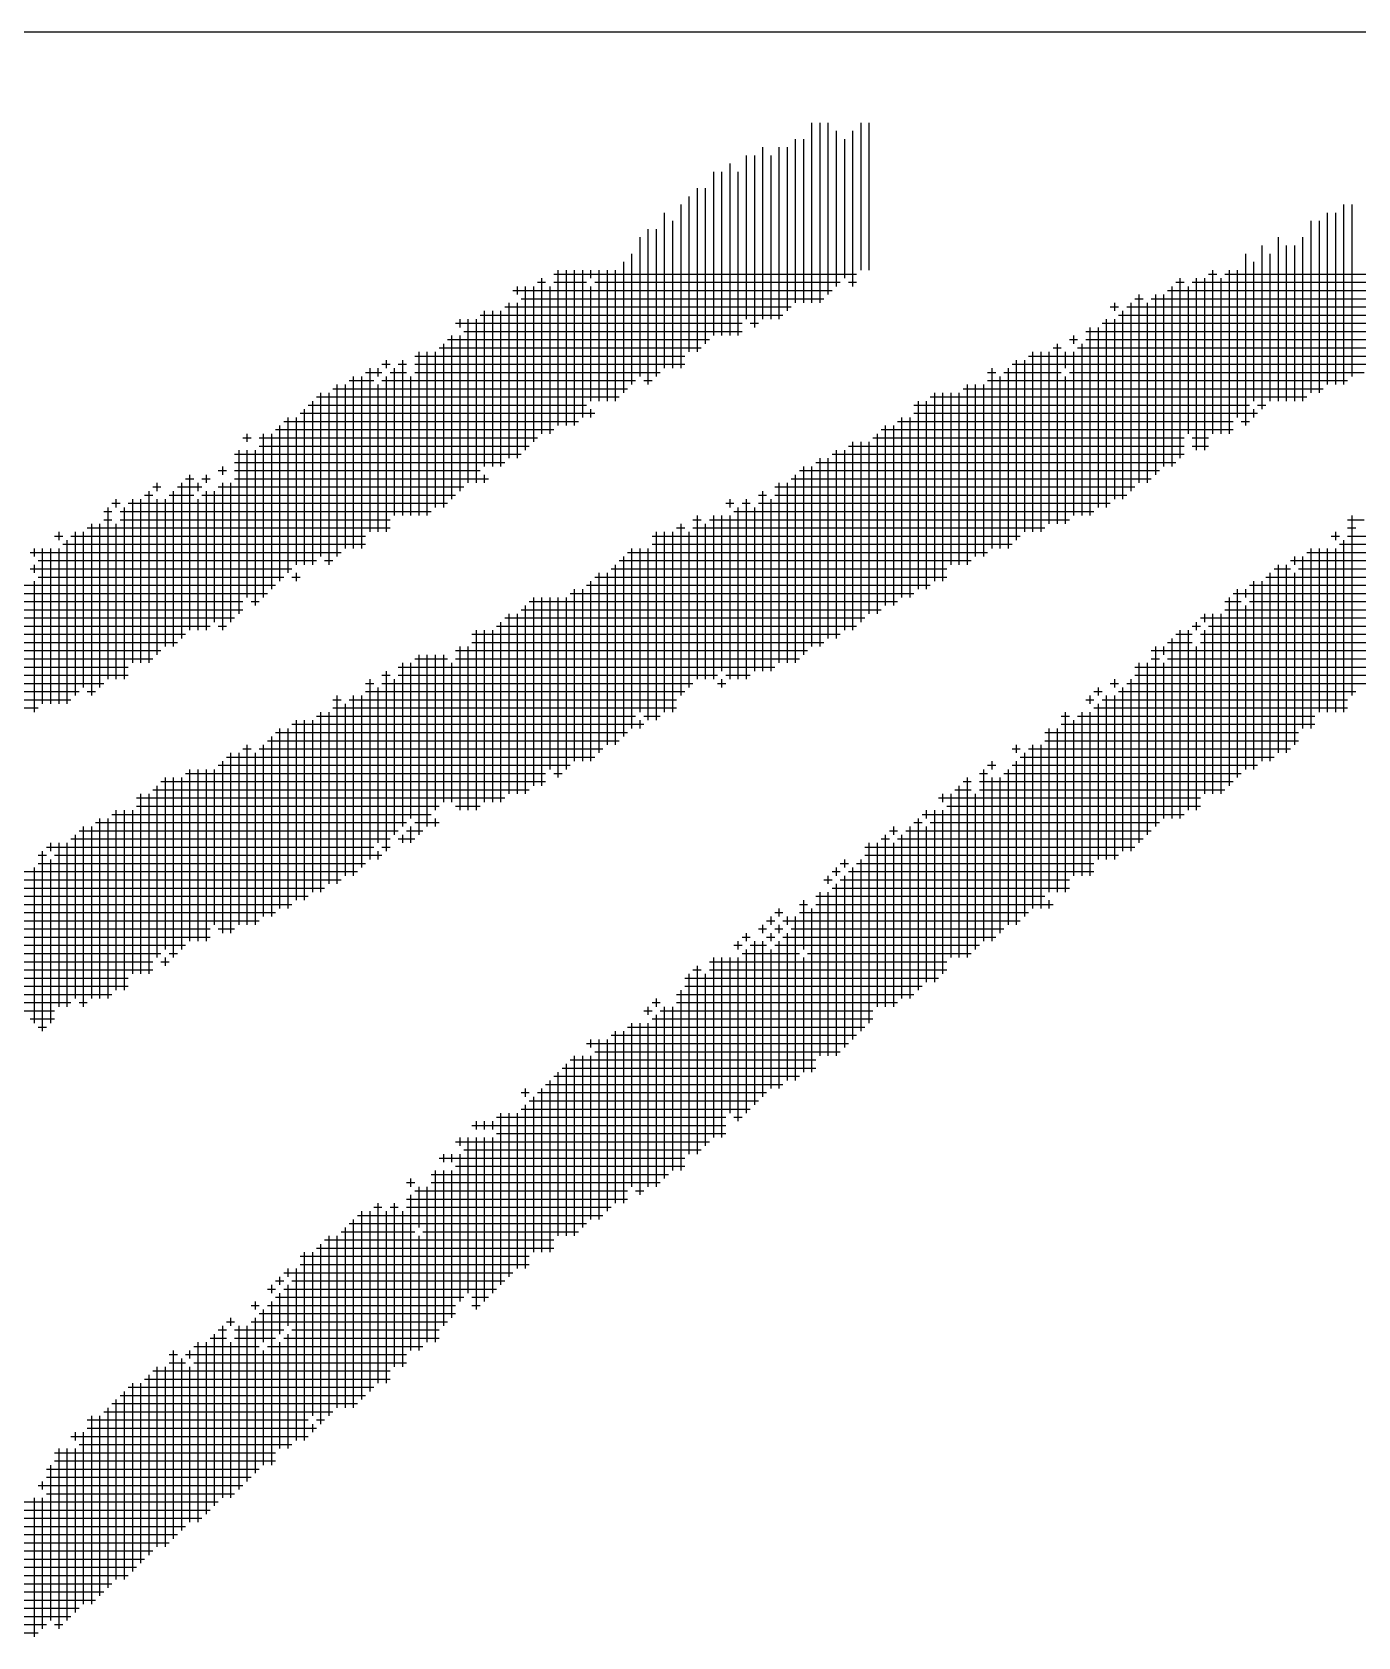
# Model space of a CAD drawing. Header units: feet. Extents: x 0 to 252300, y 0 to 178200.
# Drawn here: x 172409.1 to 172787, y 9142.6 to 9600 of the extents above; entities that cross this region are included whole.
import ezdxf
from ezdxf.enums import TextEntityAlignment as Align

# ---------------------------------------------------------------- set-up
doc = ezdxf.new("R2010")
doc.units = ezdxf.units.FT
doc.header["$LTSCALE"] = 3000
doc.header["$MEASUREMENT"] = 0
for name, color, linetype in [('CX-BORD', 3, 'CONTINUOUS'), ('CX-BORD-LIN1', 4, 'CONTINUOUS'), ('CX-BORD-LIN2', 3, 'CONTINUOUS'), ('CX-BORD-TEX2', 7, 'CONTINUOUS'), ('CX-BORD-TEX3', 6, 'CONTINUOUS')]:
    doc.layers.add(name, color=color, linetype=linetype)
doc.styles.add('TB_TEXT', font='')
doc.styles.add('TB_WBTXT', font='')
doc.styles.add('TB_WMTXT', font='')
doc.styles.get('TB_TEXT').set_extended_font_data('DotumChe')
doc.styles.get('TB_WBTXT').set_extended_font_data('Dotum')
doc.styles.get('TB_WMTXT').set_extended_font_data('DotumChe')

# ---------------------------------------------------------------- blocks, each defined once
blk = doc.blocks.new('CXBLKA1')
at = {"layer": 'CX-BORD-LIN2'}
blk.add_lwpolyline([(558, 12), (270, 12)], dxfattribs=at)
at = {"layer": 'CX-BORD-LIN1', "style": 'TB_TEXT'}
for tag, p in [('TR_RCON5', (342.3033, 33)), ('TR_RCON4', (342.3033, 27)), ('TR_RCON3', (342.3033, 21)), ('TR_RCON2', (342.3033, 15)), ('TR_RCON1', (342.3033, 9))]:
    blk.add_attdef(tag, text='', height=3.5, dxfattribs=at).set_placement(p, align=Align.MIDDLE_LEFT)
for tag, height, p in [('TR_DGN5', 3.5, (451.1185, 33)), ('TR_CHK5', 3.5, (491.1185, 33)), ('TR_RDAT5', 3.5, (317.5, 33)), ('TR_APP5', 3.5, (531.1185, 33)), ('TR_RNUM5', 3, (285.1051, 32.6366)), ('TR_DGN4', 3.5, (451.1185, 27)), ('TR_CHK4', 3.5, (491.1185, 27)), ('TR_RDAT4', 3.5, (317.5, 27)), ('TR_APP4', 3.5, (531.1185, 27)), ('TR_RNUM4', 3, (285.1051, 26.6366)), ('TR_DGN3', 3.5, (451.1185, 21)), ('TR_CHK3', 3.5, (491.1185, 21)), ('TR_RDAT3', 3.5, (317.5, 21)), ('TR_APP3', 3.5, (531.1185, 21)), ('TR_RNUM3', 3, (285.1051, 20.6366)), ('TR_DGN2', 3.5, (451.1185, 15)), ('TR_CHK2', 3.5, (491.1185, 15)), ('TR_RDAT2', 3.5, (317.5, 15)), ('TR_APP2', 3.5, (531.1185, 15)), ('TR_RNUM2', 3, (285.1051, 14.6366)), ('TR_DGN1', 3.5, (451.1185, 9)), ('TR_CHK1', 3.5, (491.1185, 9)), ('TR_RDAT1', 3.5, (317.5, 9)), ('TR_APP1', 3.5, (531.1185, 9)), ('TR_RNUM1', 3, (285.1051, 8.6366))]:
    blk.add_attdef(tag, text='', height=height, dxfattribs=at).set_placement(p, align=Align.MIDDLE_CENTER)
at = {"layer": 'CX-BORD-LIN2', "style": 'TB_TEXT'}
blk.add_attdef('TD_VERSION', text='', height=3, rotation=90, dxfattribs=at).set_placement((800.5, 48.0149), align=Align.MIDDLE_CENTER)
at = {"layer": 'CX-BORD-TEX2', "style": 'TB_WMTXT'}
for tag, height, p in [('TB_CNAME', 5, (15.3448, 531.8324)), ('TB_CSCOP', 4, (16.6346, 523.8324))]:
    blk.add_attdef(tag, text='', height=height, dxfattribs=at).set_placement(p, align=Align.BOTTOM_LEFT)
at = {"layer": 'CX-BORD-TEX2', "style": 'TB_WBTXT'}
for tag, height, p in [('TB_MTITIL', 10, (398, 533.3264)), ('TB_STITL', 7, (398, 518.3264))]:
    blk.add_attdef(tag, text='', height=height, dxfattribs=at).set_placement(p, align=Align.MIDDLE_CENTER)
at = {"layer": 'CX-BORD-TEX3', "style": 'TB_TEXT'}
for tag, height, p in [('TD_LNDST', 4.5, (215, 31.5)), ('TD_DSECT', 4.5, (605.5, 31.5)), ('TD_DDIST', 4.5, (654.5, 31.5)), ('TD_DNAME_TOP', 4.5, (755, 27.957)), ('TD_CSECT', 4.5, (605.5, 22.5)), ('TD_CDIST', 4.5, (654.5, 22.5)), ('TD_DNAME_MAIN', 4.5, (755, 21.4731)), ('TD_DNAME_BOT', 3, (755, 15.2489)), ('TD_HSCAL', 4.5, (620.8841, 13.7484)), ('TD_VSCAL', 4.5, (656.8615, 13.7484)), ('TD_CCOMP', 4.5, (215, 13.5927)), ('TD_CSTEP', 4.5, (250.744, 5.125)), ('TD_FIELD', 4.5, (180, 5.125)), ('TD_DWGNO', 4.5, (755, 5.0017)), ('TD_DWGCODE', 4.5, (637, 4.7908))]:
    blk.add_attdef(tag, text='', height=height, dxfattribs=at).set_placement(p, align=Align.MIDDLE_CENTER)
for tag, height, width, p in [('TD_DCOMP', 4.5, 0.95, (215, 22.5875)), ('TD_CNAME', 5, 0.78, (65, 7.5956))]:
    blk.add_attdef(tag, text='', height=height, dxfattribs=dict(at, width=width)).set_placement(p, align=Align.MIDDLE_CENTER)

msp = doc.modelspace()

# ---------------------------------------------------------------- linework, layer by layer
at = {"layer": 'CX-BORD-LIN1'}
for p, q in [((172631.3, 9574.17), (172631.3, 9522.84)), ((172633.63, 9574.17), (172633.63, 9522.84)), ((172635.96, 9574.17), (172635.96, 9525.18)), ((172645.29, 9574.17), (172645.29, 9532.17)), ((172647.63, 9574.17), (172647.63, 9532.17)), ((172626.63, 9569.5), (172626.63, 9522.84)), ((172628.96, 9569.5), (172628.96, 9522.84)), ((172638.29, 9571.83), (172638.29, 9527.51)), ((172640.63, 9569.5), (172640.63, 9529.84)), ((172642.96, 9571.83), (172642.96, 9527.51)), ((172612.63, 9564.83), (172612.63, 9518.18)), ((172614.97, 9564.83), (172614.97, 9515.85)), ((172617.3, 9567.17), (172617.3, 9518.18)), ((172619.63, 9564.83), (172619.63, 9518.18)), ((172621.96, 9567.17), (172621.96, 9518.18)), ((172624.3, 9567.17), (172624.3, 9520.51)), ((172603.3, 9560.17), (172603.3, 9513.51)), ((172605.64, 9560.17), (172605.64, 9513.51)), ((172607.97, 9562.5), (172607.97, 9513.51)), ((172610.3, 9560.17), (172610.3, 9513.51)), ((172598.64, 9555.5), (172598.64, 9508.85)), ((172600.97, 9555.5), (172600.97, 9511.18)), ((172593.97, 9550.84), (172593.97, 9504.18)), ((172596.3, 9553.17), (172596.3, 9508.85)), ((172782.93, 9550.84), (172782.93, 9499.52)), ((172785.26, 9550.84), (172785.26, 9501.85)), ((172589.31, 9548.5), (172589.31, 9504.18)), ((172591.64, 9546.17), (172591.64, 9504.18)), ((172773.6, 9546.17), (172773.6, 9497.18)), ((172775.93, 9546.17), (172775.93, 9497.18)), ((172778.26, 9548.5), (172778.26, 9499.52)), ((172780.6, 9548.5), (172780.6, 9499.52)), ((172582.31, 9541.51), (172582.31, 9501.85)), ((172584.64, 9543.84), (172584.64, 9499.52)), ((172586.97, 9543.84), (172586.97, 9501.85)), ((172764.27, 9541.51), (172764.27, 9494.85)), ((172771.26, 9541.51), (172771.26, 9494.85)), ((172759.6, 9539.17), (172759.6, 9492.52)), ((172766.6, 9539.17), (172766.6, 9494.85)), ((172768.93, 9539.17), (172768.93, 9494.85)), ((172577.64, 9534.51), (172577.64, 9497.18)), ((172579.97, 9536.84), (172579.97, 9499.52)), ((172754.93, 9536.84), (172754.93, 9487.85)), ((172757.27, 9534.51), (172757.27, 9494.85)), ((172761.93, 9536.84), (172761.93, 9494.85)), ((172553.15, 9528.68), (172555.48, 9528.68)), ((172554.31, 9529.84), (172554.31, 9485.52)), ((172557.81, 9531.01), (172644.13, 9531.01)), ((172557.81, 9528.68), (172567.14, 9528.68)), ((172558.98, 9532.17), (172558.98, 9487.85)), ((172561.31, 9532.17), (172561.31, 9487.85)), ((172563.64, 9532.17), (172563.64, 9487.85)), ((172565.98, 9532.17), (172565.98, 9490.18)), ((172568.31, 9532.17), (172568.31, 9529.84)), ((172569.48, 9528.68), (172639.46, 9528.68)), ((172570.64, 9532.17), (172570.64, 9494.85)), ((172572.98, 9532.17), (172572.98, 9494.85)), ((172575.31, 9532.17), (172575.31, 9494.85)), ((172641.79, 9528.68), (172644.13, 9528.68)), ((172735.11, 9528.68), (172737.44, 9528.68)), ((172736.27, 9529.84), (172736.27, 9478.52)), ((172739.77, 9528.68), (172837.75, 9528.68)), ((172740.94, 9529.84), (172740.94, 9480.85)), ((172743.27, 9529.84), (172743.27, 9480.85)), ((172744.44, 9531.01), (172746.77, 9531.01)), ((172745.6, 9532.17), (172745.6, 9485.52)), ((172747.94, 9529.84), (172747.94, 9485.52)), ((172749.1, 9531.01), (172844.75, 9531.01)), ((172750.27, 9532.17), (172750.27, 9485.52)), ((172752.6, 9532.17), (172752.6, 9490.18)), ((172546.15, 9526.34), (172637.13, 9526.34)), ((172547.32, 9527.51), (172547.32, 9525.18)), ((172548.48, 9524.01), (172634.8, 9524.01)), ((172549.65, 9527.51), (172549.65, 9480.85)), ((172551.98, 9527.51), (172551.98, 9483.19)), ((172556.65, 9527.51), (172556.65, 9485.52)), ((172568.31, 9527.51), (172568.31, 9494.85)), ((172723.44, 9524.01), (172725.77, 9524.01)), ((172724.61, 9525.18), (172724.61, 9471.52)), ((172728.11, 9524.01), (172830.75, 9524.01)), ((172729.27, 9525.18), (172729.27, 9473.85)), ((172731.61, 9525.18), (172731.61, 9476.19)), ((172732.77, 9526.34), (172835.42, 9526.34)), ((172733.94, 9527.51), (172733.94, 9476.19)), ((172738.6, 9527.51), (172738.6, 9485.52)), ((172536.82, 9519.34), (172623.13, 9519.34)), ((172537.98, 9520.51), (172537.98, 9476.19)), ((172540.32, 9520.51), (172540.32, 9476.19)), ((172542.65, 9520.51), (172542.65, 9476.19)), ((172543.82, 9521.68), (172625.46, 9521.68)), ((172544.98, 9522.84), (172544.98, 9478.52)), ((172547.32, 9522.84), (172547.32, 9478.52)), ((172716.44, 9521.68), (172718.78, 9521.68)), ((172717.61, 9522.84), (172717.61, 9520.51)), ((172718.78, 9519.34), (172823.75, 9519.34)), ((172719.94, 9520.51), (172719.94, 9466.86)), ((172721.11, 9521.68), (172826.08, 9521.68)), ((172722.28, 9522.84), (172722.28, 9469.19)), ((172726.94, 9522.84), (172726.94, 9471.52)), ((172529.82, 9517.01), (172611.47, 9517.01)), ((172530.99, 9518.18), (172530.99, 9515.85)), ((172532.15, 9514.68), (172611.47, 9514.68)), ((172533.32, 9518.18), (172533.32, 9471.52)), ((172535.65, 9518.18), (172535.65, 9471.52)), ((172613.8, 9517.01), (172616.13, 9517.01)), ((172709.44, 9514.68), (172812.09, 9514.68)), ((172710.61, 9515.85), (172710.61, 9462.19)), ((172712.94, 9515.85), (172712.94, 9464.52)), ((172714.11, 9517.01), (172816.75, 9517.01)), ((172715.28, 9518.18), (172715.28, 9464.52)), ((172717.61, 9518.18), (172717.61, 9466.86)), ((172525.15, 9510.01), (172599.8, 9510.01)), ((172526.32, 9511.18), (172526.32, 9464.52)), ((172527.49, 9512.35), (172602.14, 9512.35)), ((172528.65, 9513.51), (172528.65, 9466.86)), ((172530.99, 9513.51), (172530.99, 9469.19)), ((172700.11, 9510.01), (172702.45, 9510.01)), ((172701.28, 9511.18), (172701.28, 9459.86)), ((172704.78, 9512.35), (172707.11, 9512.35)), ((172705.95, 9513.51), (172705.95, 9511.18)), ((172707.11, 9510.01), (172802.76, 9510.01)), ((172708.28, 9511.18), (172708.28, 9462.19)), ((172709.44, 9512.35), (172805.09, 9512.35)), ((172508.82, 9505.35), (172511.16, 9505.35)), ((172509.99, 9506.51), (172509.99, 9504.18)), ((172513.49, 9505.35), (172515.82, 9505.35)), ((172514.66, 9506.51), (172514.66, 9462.19)), ((172518.16, 9507.68), (172595.14, 9507.68)), ((172518.16, 9505.35), (172595.14, 9505.35)), ((172519.32, 9508.85), (172519.32, 9462.19)), ((172521.65, 9508.85), (172521.65, 9462.19)), ((172523.99, 9508.85), (172523.99, 9464.52)), ((172688.45, 9505.35), (172793.43, 9505.35)), ((172689.62, 9506.51), (172689.62, 9455.19)), ((172691.95, 9506.51), (172691.95, 9457.53)), ((172693.12, 9507.68), (172798.09, 9507.68)), ((172694.28, 9508.85), (172694.28, 9457.53)), ((172696.61, 9508.85), (172696.61, 9457.53)), ((172698.95, 9508.85), (172698.95, 9459.86)), ((172703.61, 9508.85), (172703.61, 9504.18)), ((172705.95, 9508.85), (172705.95, 9462.19)), ((172499.49, 9500.68), (172506.49, 9500.68)), ((172500.66, 9501.85), (172500.66, 9452.86)), ((172502.99, 9501.85), (172502.99, 9452.86)), ((172504.16, 9503.01), (172508.82, 9503.01)), ((172505.32, 9504.18), (172505.32, 9457.53)), ((172507.66, 9504.18), (172507.66, 9501.85)), ((172508.82, 9500.68), (172581.14, 9500.68)), ((172509.99, 9501.85), (172509.99, 9457.53)), ((172511.16, 9503.01), (172515.82, 9503.01)), ((172512.32, 9504.18), (172512.32, 9462.19)), ((172516.99, 9501.85), (172516.99, 9462.19)), ((172518.16, 9503.01), (172588.14, 9503.01)), ((172583.47, 9500.68), (172585.81, 9500.68)), ((172681.45, 9503.01), (172683.78, 9503.01)), ((172681.45, 9500.68), (172784.09, 9500.68)), ((172682.62, 9504.18), (172682.62, 9452.86)), ((172684.95, 9501.85), (172684.95, 9452.86)), ((172686.12, 9503.01), (172702.45, 9503.01)), ((172687.28, 9504.18), (172687.28, 9452.86)), ((172703.61, 9501.85), (172703.61, 9459.86)), ((172704.78, 9503.01), (172788.76, 9503.01)), ((172490.16, 9496.02), (172576.48, 9496.02)), ((172491.33, 9497.18), (172491.33, 9450.53)), ((172493.66, 9497.18), (172493.66, 9448.19)), ((172494.83, 9498.35), (172578.81, 9498.35)), ((172495.99, 9499.52), (172495.99, 9450.53)), ((172498.33, 9499.52), (172498.33, 9452.86)), ((172507.66, 9499.52), (172507.66, 9457.53)), ((172665.12, 9496.02), (172772.43, 9496.02)), ((172666.29, 9497.18), (172666.29, 9443.53)), ((172668.62, 9497.18), (172668.62, 9443.53)), ((172670.95, 9497.18), (172670.95, 9448.19)), ((172673.29, 9497.18), (172673.29, 9448.19)), ((172674.45, 9498.35), (172777.1, 9498.35)), ((172675.62, 9499.52), (172675.62, 9448.19)), ((172677.95, 9499.52), (172677.95, 9450.53)), ((172680.28, 9499.52), (172680.28, 9450.53)), ((172485.5, 9491.35), (172569.48, 9491.35)), ((172486.66, 9492.52), (172486.66, 9448.19)), ((172487.83, 9493.68), (172567.14, 9493.68)), ((172489, 9494.85), (172489, 9448.19)), ((172568.31, 9492.52), (172568.31, 9490.18)), ((172660.46, 9493.68), (172756.1, 9493.68)), ((172660.46, 9491.35), (172758.43, 9491.35)), ((172661.62, 9494.85), (172661.62, 9441.2)), ((172663.96, 9494.85), (172663.96, 9441.2)), ((172757.27, 9492.52), (172757.27, 9490.18)), ((172758.43, 9493.68), (172760.77, 9493.68)), ((172478.5, 9486.69), (172557.81, 9486.69)), ((172479.66, 9487.85), (172479.66, 9443.53)), ((172480.83, 9489.02), (172564.81, 9489.02)), ((172482, 9490.18), (172482, 9445.86)), ((172484.33, 9490.18), (172484.33, 9448.19)), ((172651.12, 9486.69), (172751.44, 9486.69)), ((172652.29, 9487.85), (172652.29, 9436.53)), ((172654.62, 9487.85), (172654.62, 9436.53)), ((172655.79, 9489.02), (172751.44, 9489.02)), ((172656.96, 9490.18), (172656.96, 9438.86)), ((172659.29, 9490.18), (172659.29, 9438.86)), ((172753.77, 9489.02), (172756.1, 9489.02)), ((172469.17, 9484.35), (172471.5, 9484.35)), ((172470.33, 9485.52), (172470.33, 9483.19)), ((172473.83, 9484.35), (172553.15, 9484.35)), ((172473.83, 9482.02), (172550.81, 9482.02)), ((172475, 9485.52), (172475, 9438.86)), ((172477.33, 9485.52), (172477.33, 9441.2)), ((172641.79, 9482.02), (172737.44, 9482.02)), ((172642.96, 9483.19), (172642.96, 9429.53)), ((172645.29, 9483.19), (172645.29, 9431.86)), ((172647.63, 9483.19), (172647.63, 9434.2)), ((172648.79, 9484.35), (172737.44, 9484.35)), ((172649.96, 9485.52), (172649.96, 9434.2)), ((172739.77, 9484.35), (172744.44, 9484.35)), ((172739.77, 9482.02), (172744.44, 9482.02)), ((172466.83, 9479.69), (172548.48, 9479.69)), ((172468, 9480.85), (172468, 9434.2)), ((172470.33, 9480.85), (172470.33, 9438.86)), ((172472.67, 9480.85), (172472.67, 9436.53)), ((172633.63, 9478.52), (172633.63, 9424.87)), ((172635.96, 9478.52), (172635.96, 9427.2)), ((172637.13, 9479.69), (172737.44, 9479.69)), ((172638.29, 9480.85), (172638.29, 9427.2)), ((172640.63, 9480.85), (172640.63, 9429.53)), ((172454, 9473.85), (172454, 9429.53)), ((172458.67, 9473.85), (172458.67, 9471.52)), ((172462.17, 9475.02), (172464.5, 9475.02)), ((172463.33, 9476.19), (172463.33, 9473.85)), ((172466.83, 9477.35), (172543.82, 9477.35)), ((172466.83, 9475.02), (172536.82, 9475.02)), ((172537.98, 9473.85), (172537.98, 9471.52)), ((172626.63, 9473.85), (172626.63, 9420.2)), ((172627.8, 9475.02), (172730.44, 9475.02)), ((172628.96, 9476.19), (172628.96, 9422.53)), ((172631.3, 9476.19), (172631.3, 9424.87)), ((172632.46, 9477.35), (172735.11, 9477.35)), ((172442.34, 9469.19), (172442.34, 9420.2)), ((172443.51, 9470.36), (172445.84, 9470.36)), ((172444.67, 9471.52), (172444.67, 9469.19)), ((172449.34, 9469.19), (172449.34, 9424.87)), ((172450.5, 9470.36), (172457.5, 9470.36)), ((172451.67, 9471.52), (172451.67, 9427.2)), ((172452.84, 9472.69), (172455.17, 9472.69)), ((172456.34, 9471.52), (172456.34, 9469.19)), ((172457.5, 9472.69), (172459.84, 9472.69)), ((172458.67, 9469.19), (172458.67, 9429.53)), ((172461, 9469.19), (172461, 9431.86)), ((172462.17, 9470.36), (172532.15, 9470.36)), ((172463.33, 9471.52), (172463.33, 9429.53)), ((172465.67, 9471.52), (172465.67, 9431.86)), ((172466.83, 9472.69), (172539.15, 9472.69)), ((172617.3, 9469.19), (172617.3, 9417.87)), ((172620.8, 9470.36), (172723.44, 9470.36)), ((172621.96, 9471.52), (172621.96, 9420.2)), ((172624.3, 9471.52), (172624.3, 9420.2)), ((172625.46, 9472.69), (172728.11, 9472.69)), ((172430.68, 9464.52), (172430.68, 9415.53)), ((172431.84, 9465.69), (172434.17, 9465.69)), ((172433.01, 9466.86), (172433.01, 9464.52)), ((172435.34, 9464.52), (172435.34, 9415.53)), ((172436.51, 9465.69), (172527.49, 9465.69)), ((172437.67, 9466.86), (172437.67, 9420.2)), ((172440.01, 9466.86), (172440.01, 9420.2)), ((172441.17, 9468.02), (172443.51, 9468.02)), ((172444.67, 9466.86), (172444.67, 9422.53)), ((172447, 9466.86), (172447, 9424.87)), ((172448.17, 9468.02), (172455.17, 9468.02)), ((172456.34, 9466.86), (172456.34, 9429.53)), ((172457.5, 9468.02), (172529.82, 9468.02)), ((172606.8, 9465.69), (172609.13, 9465.69)), ((172607.97, 9466.86), (172607.97, 9464.52)), ((172610.3, 9464.52), (172610.3, 9415.53)), ((172611.47, 9465.69), (172613.8, 9465.69)), ((172612.63, 9466.86), (172612.63, 9415.53)), ((172614.97, 9464.52), (172614.97, 9417.87)), ((172616.13, 9468.02), (172618.47, 9468.02)), ((172616.13, 9465.69), (172716.44, 9465.69)), ((172619.63, 9466.86), (172619.63, 9417.87)), ((172620.8, 9468.02), (172721.11, 9468.02)), ((172426.01, 9459.86), (172426.01, 9410.87)), ((172428.34, 9459.86), (172428.34, 9413.2)), ((172429.51, 9463.36), (172431.84, 9463.36)), ((172429.51, 9461.02), (172431.84, 9461.02)), ((172433.01, 9459.86), (172433.01, 9415.53)), ((172434.17, 9463.36), (172522.82, 9463.36)), ((172434.17, 9461.02), (172511.16, 9461.02)), ((172593.97, 9459.86), (172593.97, 9410.87)), ((172597.47, 9461.02), (172599.8, 9461.02)), ((172598.64, 9462.19), (172598.64, 9415.53)), ((172600.97, 9459.86), (172600.97, 9415.53)), ((172602.14, 9461.02), (172704.78, 9461.02)), ((172603.3, 9462.19), (172603.3, 9415.53)), ((172605.64, 9462.19), (172605.64, 9417.87)), ((172607.97, 9462.19), (172607.97, 9415.53)), ((172609.13, 9463.36), (172711.78, 9463.36)), ((172784.09, 9461.02), (172788.76, 9461.02)), ((172785.26, 9462.19), (172785.26, 9410.87)), ((172415.51, 9456.36), (172417.84, 9456.36)), ((172416.68, 9457.53), (172416.68, 9455.19)), ((172419.01, 9455.19), (172419.01, 9408.54)), ((172420.18, 9456.36), (172504.16, 9456.36)), ((172421.34, 9457.53), (172421.34, 9410.87)), ((172423.68, 9457.53), (172423.68, 9413.2)), ((172424.84, 9458.69), (172511.16, 9458.69)), ((172585.81, 9456.36), (172690.78, 9456.36)), ((172586.97, 9457.53), (172586.97, 9403.87)), ((172589.31, 9457.53), (172589.31, 9406.2)), ((172591.64, 9457.53), (172591.64, 9406.2)), ((172592.8, 9458.69), (172595.14, 9458.69)), ((172596.3, 9457.53), (172596.3, 9413.2)), ((172597.47, 9458.69), (172697.78, 9458.69)), ((172779.43, 9456.36), (172781.76, 9456.36)), ((172780.6, 9457.53), (172780.6, 9455.19)), ((172782.93, 9455.19), (172782.93, 9406.2)), ((172784.09, 9458.69), (172786.43, 9458.69)), ((172784.09, 9456.36), (172865.74, 9456.36)), ((172408.51, 9451.69), (172497.16, 9451.69)), ((172409.68, 9452.86), (172409.68, 9450.53)), ((172412.01, 9452.86), (172412.01, 9408.54)), ((172414.35, 9452.86), (172414.35, 9408.54)), ((172416.68, 9452.86), (172416.68, 9408.54)), ((172417.84, 9454.03), (172504.16, 9454.03)), ((172577.64, 9450.53), (172577.64, 9399.21)), ((172578.81, 9451.69), (172681.45, 9451.69)), ((172579.97, 9452.86), (172579.97, 9401.54)), ((172582.31, 9452.86), (172582.31, 9406.2)), ((172584.64, 9452.86), (172584.64, 9403.87)), ((172585.81, 9454.03), (172688.45, 9454.03)), ((172768.93, 9450.53), (172768.93, 9448.19)), ((172771.26, 9450.53), (172771.26, 9401.54)), ((172772.43, 9451.69), (172856.41, 9451.69)), ((172773.6, 9452.86), (172773.6, 9401.54)), ((172775.93, 9452.86), (172775.93, 9406.2)), ((172778.26, 9452.86), (172778.26, 9406.2)), ((172780.6, 9452.86), (172780.6, 9406.2)), ((172781.76, 9454.03), (172861.08, 9454.03)), ((172408.51, 9447.03), (172483.16, 9447.03)), ((172409.68, 9448.19), (172409.68, 9445.86)), ((172410.85, 9449.36), (172490.16, 9449.36)), ((172484.33, 9445.86), (172484.33, 9443.53)), ((172492.49, 9449.36), (172494.83, 9449.36)), ((172570.64, 9445.86), (172570.64, 9394.54)), ((172572.98, 9445.86), (172572.98, 9396.87)), ((172574.14, 9447.03), (172669.79, 9447.03)), ((172575.31, 9448.19), (172575.31, 9396.87)), ((172576.48, 9449.36), (172676.79, 9449.36)), ((172761.93, 9445.86), (172761.93, 9392.21)), ((172763.1, 9447.03), (172767.76, 9447.03)), ((172764.27, 9448.19), (172764.27, 9394.54)), ((172766.6, 9448.19), (172766.6, 9394.54)), ((172767.76, 9449.36), (172844.75, 9449.36)), ((172768.93, 9445.86), (172768.93, 9396.87)), ((172770.1, 9447.03), (172842.41, 9447.03)), ((172392.18, 9442.36), (172478.5, 9442.36)), ((172409.68, 9443.53), (172409.68, 9406.2)), ((172410.85, 9444.69), (172480.83, 9444.69)), ((172483.16, 9444.69), (172485.5, 9444.69)), ((172563.64, 9441.2), (172563.64, 9392.21)), ((172565.98, 9441.2), (172565.98, 9392.21)), ((172567.14, 9442.36), (172665.12, 9442.36)), ((172568.31, 9443.53), (172568.31, 9392.21)), ((172569.48, 9444.69), (172669.79, 9444.69)), ((172752.6, 9441.2), (172752.6, 9387.54)), ((172754.93, 9441.2), (172754.93, 9438.86)), ((172756.1, 9442.36), (172837.75, 9442.36)), ((172757.27, 9443.53), (172757.27, 9389.87)), ((172759.6, 9443.53), (172759.6, 9392.21)), ((172760.77, 9444.69), (172840.08, 9444.69)), ((172389.85, 9437.7), (172469.17, 9437.7)), ((172392.18, 9440.03), (172476.16, 9440.03)), ((172471.5, 9437.7), (172473.83, 9437.7)), ((172549.65, 9436.53), (172549.65, 9382.88)), ((172550.81, 9437.7), (172655.79, 9437.7)), ((172551.98, 9438.86), (172551.98, 9385.21)), ((172554.31, 9438.86), (172554.31, 9385.21)), ((172556.65, 9438.86), (172556.65, 9389.87)), ((172558.98, 9438.86), (172558.98, 9387.54)), ((172561.31, 9438.86), (172561.31, 9389.87)), ((172562.48, 9440.03), (172660.46, 9440.03)), ((172749.1, 9437.7), (172753.77, 9437.7)), ((172750.27, 9438.86), (172750.27, 9385.21)), ((172751.44, 9440.03), (172833.08, 9440.03)), ((172754.93, 9436.53), (172754.93, 9389.87)), ((172756.1, 9437.7), (172828.42, 9437.7)), ((172378.19, 9433.03), (172466.83, 9433.03)), ((172385.19, 9435.36), (172469.17, 9435.36)), ((172542.65, 9431.86), (172542.65, 9380.54)), ((172543.82, 9433.03), (172646.46, 9433.03)), ((172544.98, 9434.2), (172544.98, 9382.88)), ((172547.32, 9434.2), (172547.32, 9382.88)), ((172548.48, 9435.36), (172651.12, 9435.36)), ((172740.94, 9431.86), (172740.94, 9429.53)), ((172742.1, 9433.03), (172819.09, 9433.03)), ((172743.27, 9434.2), (172743.27, 9431.86)), ((172745.6, 9434.2), (172745.6, 9382.88)), ((172747.94, 9434.2), (172747.94, 9382.88)), ((172749.1, 9435.36), (172823.75, 9435.36)), ((172368.86, 9428.37), (172452.84, 9428.37)), ((172375.85, 9430.7), (172459.84, 9430.7)), ((172462.17, 9430.7), (172464.5, 9430.7)), ((172534.48, 9428.37), (172639.46, 9428.37)), ((172535.65, 9429.53), (172535.65, 9378.21)), ((172537.98, 9429.53), (172537.98, 9380.54)), ((172540.32, 9429.53), (172540.32, 9380.54)), ((172541.48, 9430.7), (172644.13, 9430.7)), ((172733.94, 9427.2), (172733.94, 9375.88)), ((172735.11, 9428.37), (172739.77, 9428.37)), ((172736.27, 9429.53), (172736.27, 9375.88)), ((172738.6, 9429.53), (172738.6, 9378.21)), ((172739.77, 9430.7), (172742.1, 9430.7)), ((172742.1, 9428.37), (172812.09, 9428.37)), ((172743.27, 9429.53), (172743.27, 9382.88)), ((172744.44, 9430.7), (172816.75, 9430.7)), ((172354.86, 9423.7), (172445.84, 9423.7)), ((172366.52, 9426.03), (172450.5, 9426.03)), ((172519.32, 9422.53), (172519.32, 9371.21)), ((172521.65, 9422.53), (172521.65, 9373.54)), ((172523.99, 9422.53), (172523.99, 9378.21)), ((172526.32, 9422.53), (172526.32, 9380.54)), ((172529.82, 9423.7), (172630.13, 9423.7)), ((172530.99, 9424.87), (172530.99, 9378.21)), ((172533.32, 9424.87), (172533.32, 9378.21)), ((172534.48, 9426.03), (172634.8, 9426.03)), ((172728.11, 9423.7), (172805.09, 9423.7)), ((172729.27, 9424.87), (172729.27, 9373.54)), ((172731.61, 9424.87), (172731.61, 9422.53)), ((172732.77, 9426.03), (172739.77, 9426.03)), ((172740.94, 9424.87), (172740.94, 9378.21)), ((172742.1, 9426.03), (172809.76, 9426.03)), ((172352.53, 9419.03), (172436.51, 9419.03)), ((172354.86, 9421.37), (172443.51, 9421.37)), ((172513.49, 9419.03), (172620.8, 9419.03)), ((172514.66, 9420.2), (172514.66, 9373.54)), ((172516.99, 9420.2), (172516.99, 9375.88)), ((172518.16, 9421.37), (172527.49, 9421.37)), ((172528.65, 9420.2), (172528.65, 9380.54)), ((172529.82, 9421.37), (172627.8, 9421.37)), ((172723.44, 9419.03), (172800.42, 9419.03)), ((172724.61, 9420.2), (172724.61, 9368.88)), ((172726.94, 9420.2), (172726.94, 9371.21)), ((172728.11, 9421.37), (172730.44, 9421.37)), ((172731.61, 9420.2), (172731.61, 9375.88)), ((172732.77, 9421.37), (172805.09, 9421.37)), ((172347.86, 9414.37), (172429.51, 9414.37)), ((172352.53, 9416.7), (172436.51, 9416.7)), ((172504.16, 9414.37), (172506.49, 9414.37)), ((172505.32, 9415.53), (172505.32, 9364.21)), ((172508.82, 9416.7), (172511.16, 9416.7)), ((172508.82, 9414.37), (172597.47, 9414.37)), ((172509.99, 9417.87), (172509.99, 9366.55)), ((172512.32, 9415.53), (172512.32, 9371.21)), ((172513.49, 9416.7), (172604.47, 9416.7)), ((172604.47, 9414.37), (172606.8, 9414.37)), ((172605.64, 9415.53), (172605.64, 9413.2)), ((172606.8, 9416.7), (172613.8, 9416.7)), ((172716.44, 9414.37), (172718.78, 9414.37)), ((172717.61, 9415.53), (172717.61, 9413.2)), ((172721.11, 9414.37), (172791.09, 9414.37)), ((172722.28, 9415.53), (172722.28, 9366.55)), ((172723.44, 9416.7), (172798.09, 9416.7)), ((172329.2, 9409.7), (172420.18, 9409.7)), ((172345.53, 9412.04), (172422.51, 9412.04)), ((172424.84, 9412.04), (172427.18, 9412.04)), ((172494.83, 9409.7), (172497.16, 9409.7)), ((172495.99, 9410.87), (172495.99, 9357.21)), ((172499.49, 9409.7), (172592.8, 9409.7)), ((172500.66, 9410.87), (172500.66, 9359.55)), ((172502.99, 9410.87), (172502.99, 9361.88)), ((172504.16, 9412.04), (172595.14, 9412.04)), ((172507.66, 9413.2), (172507.66, 9368.88)), ((172709.44, 9409.7), (172711.78, 9409.7)), ((172710.61, 9410.87), (172710.61, 9408.54)), ((172711.78, 9412.04), (172714.11, 9412.04)), ((172712.94, 9413.2), (172712.94, 9410.87)), ((172714.11, 9409.7), (172784.09, 9409.7)), ((172715.28, 9410.87), (172715.28, 9364.21)), ((172717.61, 9410.87), (172717.61, 9364.21)), ((172718.78, 9412.04), (172786.43, 9412.04)), ((172719.94, 9413.2), (172719.94, 9366.55)), ((172326.87, 9407.37), (172410.85, 9407.37)), ((172490.16, 9405.04), (172581.14, 9405.04)), ((172491.33, 9406.2), (172491.33, 9354.88)), ((172493.66, 9406.2), (172493.66, 9357.21)), ((172494.83, 9407.37), (172592.8, 9407.37)), ((172498.33, 9408.54), (172498.33, 9359.55)), ((172583.47, 9405.04), (172588.14, 9405.04)), ((172702.45, 9405.04), (172704.78, 9405.04)), ((172703.61, 9406.2), (172703.61, 9354.88)), ((172707.11, 9405.04), (172774.76, 9405.04)), ((172708.28, 9406.2), (172708.28, 9359.55)), ((172710.61, 9406.2), (172710.61, 9359.55)), ((172711.78, 9407.37), (172784.09, 9407.37)), ((172712.94, 9408.54), (172712.94, 9364.21)), ((172478.5, 9400.37), (172578.81, 9400.37)), ((172479.66, 9401.54), (172479.66, 9350.22)), ((172482, 9401.54), (172482, 9350.22)), ((172483.16, 9402.7), (172583.47, 9402.7)), ((172484.33, 9403.87), (172484.33, 9352.55)), ((172486.66, 9403.87), (172486.66, 9352.55)), ((172489, 9403.87), (172489, 9354.88)), ((172582.31, 9403.87), (172582.31, 9401.54)), ((172697.78, 9400.37), (172770.1, 9400.37)), ((172698.95, 9401.54), (172698.95, 9354.88)), ((172701.28, 9401.54), (172701.28, 9354.88)), ((172702.45, 9402.7), (172774.76, 9402.7)), ((172705.95, 9403.87), (172705.95, 9359.55)), ((172469.17, 9395.71), (172471.5, 9395.71)), ((172470.33, 9396.87), (172470.33, 9345.55)), ((172473.83, 9395.71), (172571.81, 9395.71)), ((172475, 9396.87), (172475, 9347.88)), ((172476.16, 9398.04), (172576.48, 9398.04)), ((172477.33, 9399.21), (172477.33, 9347.88)), ((172688.45, 9395.71), (172690.78, 9395.71)), ((172689.62, 9396.87), (172689.62, 9394.54)), ((172693.12, 9395.71), (172767.76, 9395.71)), ((172694.28, 9396.87), (172694.28, 9350.22)), ((172696.61, 9396.87), (172696.61, 9350.22)), ((172697.78, 9398.04), (172770.1, 9398.04)), ((172462.17, 9391.04), (172562.48, 9391.04)), ((172463.33, 9392.21), (172463.33, 9343.22)), ((172464.5, 9393.37), (172569.48, 9393.37)), ((172465.67, 9394.54), (172465.67, 9343.22)), ((172468, 9394.54), (172468, 9345.55)), ((172472.67, 9394.54), (172472.67, 9345.55)), ((172681.45, 9391.04), (172683.78, 9391.04)), ((172682.62, 9392.21), (172682.62, 9389.87)), ((172688.45, 9391.04), (172758.43, 9391.04)), ((172689.62, 9392.21), (172689.62, 9345.55)), ((172690.78, 9393.37), (172763.1, 9393.37)), ((172691.95, 9394.54), (172691.95, 9347.88)), ((172445.84, 9386.37), (172555.48, 9386.37)), ((172447, 9387.54), (172447, 9338.55)), ((172449.34, 9387.54), (172449.34, 9336.22)), ((172451.67, 9387.54), (172451.67, 9338.55)), ((172452.84, 9388.71), (172555.48, 9388.71)), ((172454, 9389.87), (172454, 9340.89)), ((172456.34, 9389.87), (172456.34, 9340.89)), ((172458.67, 9389.87), (172458.67, 9340.89)), ((172461, 9389.87), (172461, 9345.55)), ((172557.81, 9388.71), (172560.15, 9388.71)), ((172674.45, 9386.37), (172676.79, 9386.37)), ((172675.62, 9387.54), (172675.62, 9336.22)), ((172679.12, 9388.71), (172681.45, 9388.71)), ((172679.12, 9386.37), (172751.44, 9386.37)), ((172680.28, 9389.87), (172680.28, 9340.89)), ((172682.62, 9387.54), (172682.62, 9340.89)), ((172684.95, 9387.54), (172684.95, 9343.22)), ((172686.12, 9388.71), (172753.77, 9388.71)), ((172687.28, 9389.87), (172687.28, 9345.55)), ((172438.84, 9381.71), (172543.82, 9381.71)), ((172440.01, 9382.88), (172440.01, 9331.55)), ((172442.34, 9382.88), (172442.34, 9331.55)), ((172443.51, 9384.04), (172550.81, 9384.04)), ((172444.67, 9385.21), (172444.67, 9336.22)), ((172667.45, 9381.71), (172742.1, 9381.71)), ((172668.62, 9382.88), (172668.62, 9380.54)), ((172670.95, 9382.88), (172670.95, 9336.22)), ((172672.12, 9384.04), (172676.79, 9384.04)), ((172673.29, 9385.21), (172673.29, 9336.22)), ((172677.95, 9382.88), (172677.95, 9338.55)), ((172679.12, 9384.04), (172749.1, 9384.04)), ((172431.84, 9377.04), (172522.82, 9377.04)), ((172433.01, 9378.21), (172433.01, 9326.89)), ((172435.34, 9378.21), (172435.34, 9326.89)), ((172437.67, 9378.21), (172437.67, 9331.55)), ((172438.84, 9379.38), (172525.15, 9379.38)), ((172529.82, 9379.38), (172536.82, 9379.38)), ((172662.79, 9377.04), (172737.44, 9377.04)), ((172663.96, 9378.21), (172663.96, 9375.88)), ((172666.29, 9378.21), (172666.29, 9329.22)), ((172668.62, 9378.21), (172668.62, 9331.55)), ((172669.79, 9379.38), (172742.1, 9379.38)), ((172422.51, 9372.38), (172513.49, 9372.38)), ((172423.68, 9373.54), (172423.68, 9322.22)), ((172426.01, 9373.54), (172426.01, 9324.56)), ((172427.18, 9374.71), (172515.82, 9374.71)), ((172428.34, 9375.88), (172428.34, 9324.56)), ((172430.68, 9375.88), (172430.68, 9324.56)), ((172515.82, 9372.38), (172520.49, 9372.38)), ((172516.99, 9373.54), (172516.99, 9368.88)), ((172518.16, 9374.71), (172525.15, 9374.71)), ((172523.99, 9375.88), (172523.99, 9373.54)), ((172653.46, 9372.38), (172655.79, 9372.38)), ((172654.62, 9373.54), (172654.62, 9371.21)), ((172658.12, 9372.38), (172728.11, 9372.38)), ((172659.29, 9373.54), (172659.29, 9324.56)), ((172660.46, 9374.71), (172662.79, 9374.71)), ((172661.62, 9375.88), (172661.62, 9326.89)), ((172663.96, 9373.54), (172663.96, 9329.22)), ((172665.12, 9374.71), (172730.44, 9374.71)), ((172413.18, 9367.71), (172506.49, 9367.71)), ((172414.35, 9368.88), (172414.35, 9366.55)), ((172416.68, 9368.88), (172416.68, 9322.22)), ((172419.01, 9368.88), (172419.01, 9322.22)), ((172420.18, 9370.05), (172511.16, 9370.05)), ((172421.34, 9371.21), (172421.34, 9324.56)), ((172508.82, 9367.71), (172511.16, 9367.71)), ((172513.49, 9370.05), (172518.16, 9370.05)), ((172514.66, 9371.21), (172514.66, 9368.88)), ((172646.46, 9367.71), (172723.44, 9367.71)), ((172647.63, 9368.88), (172647.63, 9317.56)), ((172649.96, 9368.88), (172649.96, 9322.22)), ((172651.12, 9370.05), (172653.46, 9370.05)), ((172652.29, 9371.21), (172652.29, 9322.22)), ((172654.62, 9368.88), (172654.62, 9322.22)), ((172655.79, 9370.05), (172725.77, 9370.05)), ((172656.96, 9371.21), (172656.96, 9324.56)), ((172410.85, 9365.38), (172413.18, 9365.38)), ((172410.85, 9363.05), (172504.16, 9363.05)), ((172412.01, 9366.55), (172412.01, 9315.22)), ((172414.35, 9364.21), (172414.35, 9317.56)), ((172415.51, 9365.38), (172508.82, 9365.38)), ((172507.66, 9366.55), (172507.66, 9364.21)), ((172639.46, 9363.05), (172641.79, 9363.05)), ((172640.63, 9364.21), (172640.63, 9361.88)), ((172644.13, 9363.05), (172711.78, 9363.05)), ((172645.29, 9364.21), (172645.29, 9315.22)), ((172646.46, 9365.38), (172718.78, 9365.38)), ((172403.85, 9360.71), (172501.83, 9360.71)), ((172409.68, 9361.88), (172409.68, 9317.56)), ((172635.96, 9359.55), (172635.96, 9357.21)), ((172637.13, 9360.71), (172639.46, 9360.71)), ((172638.29, 9361.88), (172638.29, 9359.55)), ((172640.63, 9359.55), (172640.63, 9310.56)), ((172641.79, 9360.71), (172711.78, 9360.71)), ((172642.96, 9361.88), (172642.96, 9312.89)), ((172394.52, 9356.05), (172492.49, 9356.05)), ((172396.85, 9358.38), (172497.16, 9358.38)), ((172633.63, 9354.88), (172633.63, 9308.23)), ((172634.8, 9358.38), (172637.13, 9358.38)), ((172635.96, 9354.88), (172635.96, 9308.23)), ((172637.13, 9356.05), (172704.78, 9356.05)), ((172638.29, 9357.21), (172638.29, 9308.23)), ((172639.46, 9358.38), (172704.78, 9358.38)), ((172380.52, 9351.38), (172483.16, 9351.38)), ((172392.18, 9353.72), (172487.83, 9353.72)), ((172621.96, 9350.22), (172621.96, 9347.88)), ((172627.8, 9351.38), (172630.13, 9351.38)), ((172628.96, 9352.55), (172628.96, 9338.55)), ((172631.3, 9350.22), (172631.3, 9303.56)), ((172632.46, 9353.72), (172697.78, 9353.72)), ((172632.46, 9351.38), (172700.11, 9351.38)), ((172698.95, 9352.55), (172698.95, 9350.22)), ((172373.52, 9346.72), (172473.83, 9346.72)), ((172375.85, 9349.05), (172478.5, 9349.05)), ((172617.3, 9345.55), (172617.3, 9343.22)), ((172618.47, 9346.72), (172620.8, 9346.72)), ((172619.63, 9347.88), (172619.63, 9345.55)), ((172620.8, 9349.05), (172623.13, 9349.05)), ((172621.96, 9345.55), (172621.96, 9343.22)), ((172623.13, 9346.72), (172690.78, 9346.72)), ((172624.3, 9347.88), (172624.3, 9345.55)), ((172626.63, 9347.88), (172626.63, 9301.23)), ((172627.8, 9349.05), (172693.12, 9349.05)), ((172364.19, 9342.05), (172459.84, 9342.05)), ((172368.86, 9344.38), (172459.84, 9344.38)), ((172462.17, 9344.38), (172466.83, 9344.38)), ((172610.3, 9340.89), (172610.3, 9338.55)), ((172611.47, 9342.05), (172613.8, 9342.05)), ((172612.63, 9343.22), (172612.63, 9340.89)), ((172614.97, 9340.89), (172614.97, 9294.23)), ((172616.13, 9344.38), (172618.47, 9344.38)), ((172617.3, 9340.89), (172617.3, 9296.56)), ((172618.47, 9342.05), (172620.8, 9342.05)), ((172619.63, 9343.22), (172619.63, 9340.89)), ((172620.8, 9344.38), (172623.13, 9344.38)), ((172621.96, 9340.89), (172621.96, 9298.89)), ((172623.13, 9342.05), (172683.78, 9342.05)), ((172624.3, 9343.22), (172624.3, 9301.23)), ((172625.46, 9344.38), (172686.12, 9344.38)), ((172354.86, 9337.39), (172445.84, 9337.39)), ((172359.52, 9339.72), (172452.84, 9339.72)), ((172447, 9336.22), (172447, 9333.89)), ((172448.17, 9337.39), (172450.5, 9337.39)), ((172603.3, 9336.22), (172603.3, 9284.9)), ((172605.64, 9336.22), (172605.64, 9284.9)), ((172607.97, 9336.22), (172607.97, 9291.9)), ((172609.13, 9339.72), (172611.47, 9339.72)), ((172610.3, 9336.22), (172610.3, 9289.56)), ((172611.47, 9337.39), (172627.8, 9337.39)), ((172612.63, 9338.55), (172612.63, 9291.9)), ((172613.8, 9339.72), (172618.47, 9339.72)), ((172619.63, 9338.55), (172619.63, 9298.89)), ((172620.8, 9339.72), (172679.12, 9339.72)), ((172628.96, 9336.22), (172628.96, 9303.56)), ((172630.13, 9337.39), (172676.79, 9337.39)), ((172343.2, 9332.72), (172443.51, 9332.72)), ((172352.53, 9335.05), (172443.51, 9335.05)), ((172445.84, 9335.05), (172448.17, 9335.05)), ((172596.3, 9331.55), (172596.3, 9280.23)), ((172597.47, 9332.72), (172599.8, 9332.72)), ((172598.64, 9333.89), (172598.64, 9280.23)), ((172600.97, 9331.55), (172600.97, 9282.57)), ((172602.14, 9335.05), (172669.79, 9335.05)), ((172602.14, 9332.72), (172669.79, 9332.72)), ((172336.2, 9328.05), (172436.51, 9328.05)), ((172338.53, 9330.39), (172436.51, 9330.39)), ((172593.97, 9326.89), (172593.97, 9275.57)), ((172595.14, 9330.39), (172667.45, 9330.39)), ((172595.14, 9328.05), (172662.79, 9328.05)), ((172324.53, 9323.39), (172420.18, 9323.39)), ((172331.53, 9325.72), (172431.84, 9325.72)), ((172422.51, 9323.39), (172424.84, 9323.39)), ((172584.64, 9322.22), (172584.64, 9319.89)), ((172585.81, 9323.39), (172588.14, 9323.39)), ((172586.97, 9324.56), (172586.97, 9322.22)), ((172589.31, 9322.22), (172589.31, 9273.23)), ((172591.64, 9322.22), (172591.64, 9275.57)), ((172592.8, 9325.72), (172660.46, 9325.72)), ((172592.8, 9323.39), (172655.79, 9323.39)), ((172319.87, 9321.06), (172415.51, 9321.06)), ((172408.51, 9318.72), (172415.51, 9318.72)), ((172579.97, 9317.56), (172579.97, 9270.9)), ((172582.31, 9317.56), (172582.31, 9268.57)), ((172583.47, 9321.06), (172585.81, 9321.06)), ((172584.64, 9317.56), (172584.64, 9270.9)), ((172585.81, 9318.72), (172648.79, 9318.72)), ((172586.97, 9319.89), (172586.97, 9270.9)), ((172588.14, 9321.06), (172648.79, 9321.06)), ((172410.85, 9316.39), (172413.18, 9316.39)), ((172568.31, 9312.89), (172568.31, 9310.56)), ((172570.64, 9312.89), (172570.64, 9261.57)), ((172572.98, 9312.89), (172572.98, 9263.9)), ((172574.14, 9314.06), (172644.13, 9314.06)), ((172575.31, 9315.22), (172575.31, 9266.24)), ((172577.64, 9315.22), (172577.64, 9266.24)), ((172578.81, 9316.39), (172646.46, 9316.39)), ((172563.64, 9308.23), (172563.64, 9256.9)), ((172565.98, 9308.23), (172565.98, 9259.24)), ((172567.14, 9311.73), (172641.79, 9311.73)), ((172568.31, 9308.23), (172568.31, 9261.57)), ((172569.48, 9309.39), (172639.46, 9309.39)), ((172560.15, 9304.73), (172632.46, 9304.73)), ((172561.31, 9305.89), (172561.31, 9256.9)), ((172562.48, 9307.06), (172632.46, 9307.06)), ((172555.48, 9300.06), (172623.13, 9300.06)), ((172556.65, 9301.23), (172556.65, 9252.24)), ((172557.81, 9302.39), (172627.8, 9302.39)), ((172558.98, 9303.56), (172558.98, 9256.9)), ((172548.48, 9297.73), (172550.81, 9297.73)), ((172549.65, 9298.89), (172549.65, 9296.56)), ((172550.81, 9295.4), (172616.13, 9295.4)), ((172551.98, 9296.56), (172551.98, 9252.24)), ((172553.15, 9297.73), (172618.47, 9297.73)), ((172554.31, 9298.89), (172554.31, 9252.24)), ((172541.48, 9290.73), (172606.8, 9290.73)), ((172542.65, 9291.9), (172542.65, 9242.91)), ((172544.98, 9291.9), (172544.98, 9245.24)), ((172547.32, 9291.9), (172547.32, 9247.57)), ((172548.48, 9293.06), (172613.8, 9293.06)), ((172549.65, 9294.23), (172549.65, 9247.57)), ((172609.13, 9290.73), (172611.47, 9290.73)), ((172534.48, 9288.4), (172606.8, 9288.4)), ((172535.65, 9289.56), (172535.65, 9287.23)), ((172537.98, 9289.56), (172537.98, 9287.23)), ((172540.32, 9289.56), (172540.32, 9287.23)), ((172541.48, 9286.06), (172606.8, 9286.06)), ((172529.82, 9283.73), (172602.14, 9283.73)), ((172530.99, 9284.9), (172530.99, 9282.57)), ((172532.15, 9281.4), (172599.8, 9281.4)), ((172533.32, 9284.9), (172533.32, 9240.57)), ((172535.65, 9284.9), (172535.65, 9235.91)), ((172537.98, 9284.9), (172537.98, 9238.24)), ((172540.32, 9284.9), (172540.32, 9240.57)), ((172525.15, 9279.07), (172595.14, 9279.07)), ((172526.32, 9280.23), (172526.32, 9277.9)), ((172528.65, 9280.23), (172528.65, 9277.9)), ((172529.82, 9276.73), (172595.14, 9276.73)), ((172530.99, 9280.23), (172530.99, 9238.24)), ((172515.82, 9272.07), (172518.16, 9272.07)), ((172516.99, 9273.23), (172516.99, 9270.9)), ((172522.82, 9274.4), (172590.47, 9274.4)), ((172522.82, 9272.07), (172588.14, 9272.07)), ((172523.99, 9275.57), (172523.99, 9226.58)), ((172526.32, 9275.57), (172526.32, 9231.24)), ((172528.65, 9275.57), (172528.65, 9233.58)), ((172515.82, 9267.4), (172578.81, 9267.4)), ((172516.99, 9268.57), (172516.99, 9224.25)), ((172518.16, 9269.73), (172578.81, 9269.73)), ((172519.32, 9270.9), (172519.32, 9259.24)), ((172521.65, 9270.9), (172521.65, 9226.58)), ((172581.14, 9269.73), (172583.47, 9269.73)), ((172501.83, 9262.74), (172571.81, 9262.74)), ((172502.99, 9263.9), (172502.99, 9210.25)), ((172505.32, 9263.9), (172505.32, 9212.58)), ((172506.49, 9265.07), (172508.82, 9265.07)), ((172507.66, 9266.24), (172507.66, 9214.91)), ((172509.99, 9263.9), (172509.99, 9214.91)), ((172511.16, 9265.07), (172513.49, 9265.07)), ((172512.32, 9266.24), (172512.32, 9219.58)), ((172514.66, 9263.9), (172514.66, 9219.58)), ((172515.82, 9265.07), (172574.14, 9265.07)), ((172497.16, 9258.07), (172518.16, 9258.07)), ((172498.33, 9259.24), (172498.33, 9207.92)), ((172499.49, 9260.4), (172567.14, 9260.4)), ((172500.66, 9261.57), (172500.66, 9207.92)), ((172520.49, 9258.07), (172564.81, 9258.07)), ((172490.16, 9253.41), (172557.81, 9253.41)), ((172491.33, 9254.57), (172491.33, 9203.25)), ((172492.49, 9255.74), (172557.81, 9255.74)), ((172493.66, 9256.9), (172493.66, 9205.58)), ((172495.99, 9256.9), (172495.99, 9207.92)), ((172519.32, 9256.9), (172519.32, 9224.25)), ((172485.5, 9251.07), (172550.81, 9251.07)), ((172485.5, 9248.74), (172550.81, 9248.74)), ((172486.66, 9252.24), (172486.66, 9198.58)), ((172489, 9252.24), (172489, 9205.58)), ((172479.66, 9245.24), (172479.66, 9242.91)), ((172480.83, 9246.41), (172546.15, 9246.41)), ((172482, 9247.57), (172482, 9245.24)), ((172484.33, 9247.57), (172484.33, 9198.58)), ((172476.16, 9241.74), (172478.5, 9241.74)), ((172477.33, 9242.91), (172477.33, 9240.57)), ((172478.5, 9244.07), (172480.83, 9244.07)), ((172479.66, 9240.57), (172479.66, 9228.91)), ((172480.83, 9241.74), (172541.48, 9241.74)), ((172482, 9242.91), (172482, 9231.24)), ((172483.16, 9244.07), (172543.82, 9244.07)), ((172471.5, 9237.08), (172473.83, 9237.08)), ((172472.67, 9238.24), (172472.67, 9235.91)), ((172475, 9235.91), (172475, 9226.58)), ((172476.16, 9237.08), (172529.82, 9237.08)), ((172477.33, 9238.24), (172477.33, 9191.59)), ((172478.5, 9239.41), (172532.15, 9239.41)), ((172534.48, 9239.41), (172539.15, 9239.41)), ((172534.48, 9237.08), (172536.82, 9237.08)), ((172463.33, 9231.24), (172463.33, 9182.25)), ((172464.5, 9232.41), (172466.83, 9232.41)), ((172465.67, 9233.58), (172465.67, 9231.24)), ((172468, 9231.24), (172468, 9184.59)), ((172470.33, 9231.24), (172470.33, 9186.92)), ((172471.5, 9232.41), (172527.49, 9232.41)), ((172472.67, 9233.58), (172472.67, 9189.25)), ((172473.83, 9234.74), (172529.82, 9234.74)), ((172456.34, 9226.58), (172456.34, 9175.26)), ((172458.67, 9226.58), (172458.67, 9177.59)), ((172459.84, 9227.74), (172464.5, 9227.74)), ((172461, 9228.91), (172461, 9179.92)), ((172462.17, 9230.08), (172464.5, 9230.08)), ((172465.67, 9226.58), (172465.67, 9182.25)), ((172466.83, 9230.08), (172480.83, 9230.08)), ((172466.83, 9227.74), (172478.5, 9227.74)), ((172479.66, 9226.58), (172479.66, 9196.25)), ((172480.83, 9227.74), (172525.15, 9227.74)), ((172482, 9228.91), (172482, 9196.25)), ((172483.16, 9230.08), (172525.15, 9230.08)), ((172448.17, 9223.08), (172450.5, 9223.08)), ((172449.34, 9224.25), (172449.34, 9170.59)), ((172451.67, 9221.91), (172451.67, 9172.92)), ((172452.84, 9223.08), (172515.82, 9223.08)), ((172454, 9224.25), (172454, 9221.91)), ((172455.17, 9225.41), (172473.83, 9225.41)), ((172475, 9224.25), (172475, 9191.59)), ((172476.16, 9225.41), (172520.49, 9225.41)), ((172442.34, 9217.25), (172442.34, 9165.93)), ((172443.51, 9218.41), (172511.16, 9218.41)), ((172444.67, 9219.58), (172444.67, 9168.26)), ((172447, 9219.58), (172447, 9168.26)), ((172448.17, 9220.75), (172452.84, 9220.75)), ((172454, 9219.58), (172454, 9175.26)), ((172455.17, 9220.75), (172515.82, 9220.75)), ((172435.34, 9212.58), (172435.34, 9158.93)), ((172436.51, 9213.75), (172506.49, 9213.75)), ((172437.67, 9214.91), (172437.67, 9161.26)), ((172440.01, 9214.91), (172440.01, 9163.59)), ((172441.17, 9216.08), (172511.16, 9216.08)), ((172430.68, 9207.92), (172430.68, 9156.59)), ((172431.84, 9209.08), (172501.83, 9209.08)), ((172433.01, 9210.25), (172433.01, 9158.93)), ((172434.17, 9211.41), (172504.16, 9211.41)), ((172424.84, 9204.42), (172487.83, 9204.42)), ((172426.01, 9205.58), (172426.01, 9151.93)), ((172428.34, 9205.58), (172428.34, 9154.26)), ((172429.51, 9206.75), (172494.83, 9206.75)), ((172489, 9203.25), (172489, 9200.92)), ((172490.16, 9204.42), (172492.49, 9204.42)), ((172420.18, 9199.75), (172487.83, 9199.75)), ((172421.34, 9200.92), (172421.34, 9198.58)), ((172423.68, 9200.92), (172423.68, 9151.93)), ((172424.84, 9202.08), (172490.16, 9202.08)), ((172415.51, 9195.09), (172478.5, 9195.09)), ((172416.68, 9196.25), (172416.68, 9144.93)), ((172419.01, 9196.25), (172419.01, 9147.26)), ((172421.34, 9196.25), (172421.34, 9149.6)), ((172422.51, 9197.42), (172483.16, 9197.42)), ((172413.18, 9190.42), (172473.83, 9190.42)), ((172414.35, 9191.59), (172414.35, 9147.26)), ((172415.51, 9192.75), (172478.5, 9192.75)), ((172410.85, 9185.75), (172469.17, 9185.75)), ((172412.01, 9186.92), (172412.01, 9184.59)), ((172413.18, 9188.09), (172471.5, 9188.09)), ((172406.18, 9181.09), (172462.17, 9181.09)), ((172409.68, 9182.25), (172409.68, 9142.6)), ((172412.01, 9182.25), (172412.01, 9144.93)), ((172413.18, 9183.42), (172466.83, 9183.42)), ((172389.85, 9176.42), (172457.5, 9176.42)), ((172396.85, 9178.76), (172459.84, 9178.76)), ((172385.19, 9171.76), (172450.5, 9171.76)), ((172389.85, 9174.09), (172452.84, 9174.09)), ((172380.52, 9167.09), (172443.51, 9167.09)), ((172382.85, 9169.42), (172448.17, 9169.42)), ((172380.52, 9162.43), (172438.84, 9162.43)), ((172382.85, 9164.76), (172441.17, 9164.76)), ((172371.19, 9157.76), (172431.84, 9157.76)), ((172375.85, 9160.09), (172436.51, 9160.09)), ((172368.86, 9153.09), (172427.18, 9153.09)), ((172373.52, 9155.43), (172429.51, 9155.43)), ((172366.52, 9148.43), (172420.18, 9148.43)), ((172378.19, 9150.76), (172422.51, 9150.76)), ((172347.86, 9143.76), (172410.85, 9143.76)), ((172371.19, 9146.1), (172413.18, 9146.1)), ((172415.51, 9146.1), (172417.84, 9146.1))]:
    msp.add_line(p, q, dxfattribs=at)

# ---------------------------------------------------------------- block references
at = {"layer": 'CX-BORD', "xscale": 300, "yscale": 300, "zscale": 300}
msp.add_blockref('CXBLKA1', (7500, 6000), dxfattribs=at)

doc.saveas('drawing.dxf')
